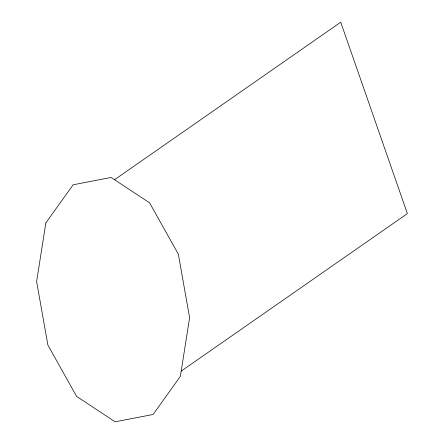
<?xml version="1.0" encoding="UTF-8"?>
<svg xmlns="http://www.w3.org/2000/svg" width="444" height="444" viewBox="0 0 444 444"><rect width="100%" height="100%" fill="white"/><g stroke="black" fill="none" stroke-linecap="round" stroke-linejoin="round"><path stroke-width="0.67" d="M114.535 179.72L340.726 22.2L407.381 213.608L181.191 371.129M45.86 222.882L36.619 281.546L47.88 345.055L76.612 396.392L115.129 421.8L153.108 414.474L180.364 376.368L189.605 317.704L178.349 254.196L149.611 202.858L111.094 177.45L73.121 184.782L45.86 222.882"/></g></svg>
